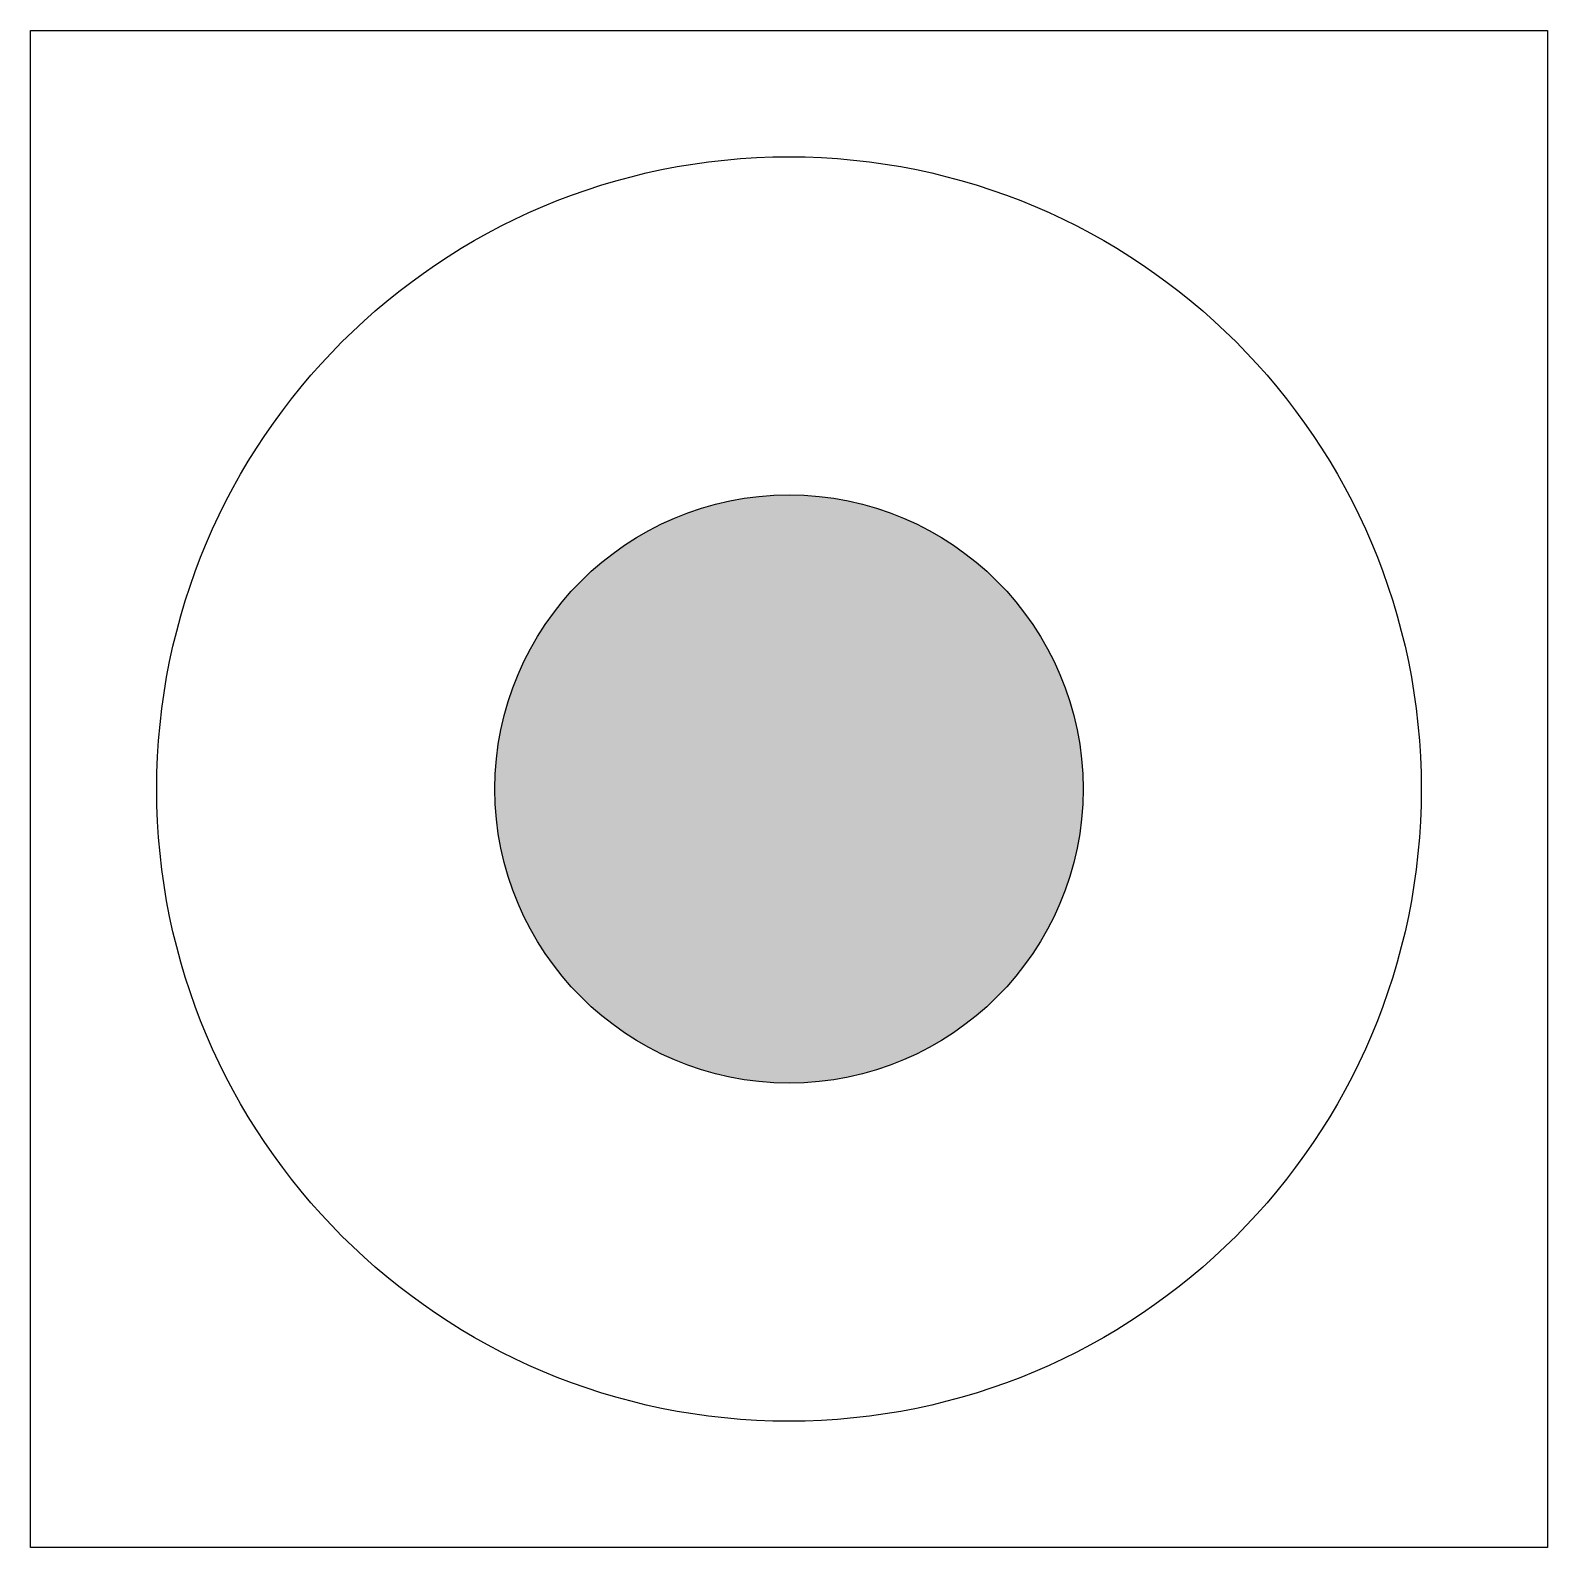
# Model space of a CAD drawing. Header units: millimetres. Extents: x -300 to 300, y -300 to 300.
import ezdxf

# ---------------------------------------------------------------- set-up
doc = ezdxf.new("R2010")
doc.units = ezdxf.units.MM

msp = doc.modelspace()

# ---------------------------------------------------------------- hatches: boundary and pattern name
at = {"linetype": 'ByBlock', "lineweight": -2}
h = msp.add_hatch(color=0, dxfattribs=at)
h.dxf.hatch_style = 1
h.paths.add_polyline_path([(116.29, 0, 1), (-116.29, 0, 1)])

# ---------------------------------------------------------------- linework, layer by layer
at = {"color": 0, "linetype": 'ByBlock', "lineweight": -2}
for p, q in [((-300, -300), (-300, 300)), ((-300, 300), (300, 300)), ((300, 300), (300, -300)), ((300, -300), (-300, -300))]:
    msp.add_line(p, q, dxfattribs=at)
for radius in [250, 116.29]:
    msp.add_circle((0, 0), radius, dxfattribs=at)

doc.saveas('drawing.dxf')
